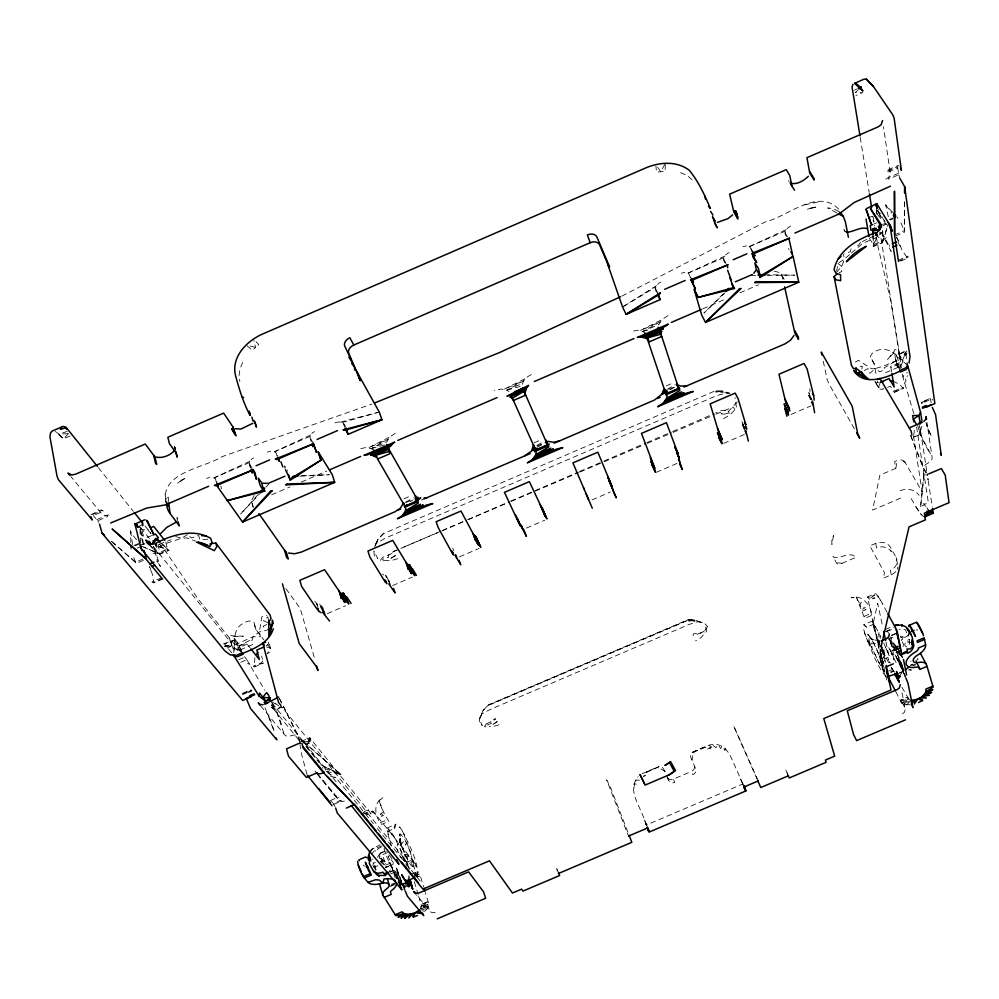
<?xml version="1.0" encoding="UTF-8"?>
<svg xmlns="http://www.w3.org/2000/svg" width="999" height="999" viewBox="0 0 999 999"><rect width="100%" height="100%" fill="white"/><g stroke="black" fill="none" stroke-linecap="round" stroke-linejoin="round"><path stroke-width="0.75" stroke-dasharray="5 3.75" d="M904.632 201.885L904.545 232.143L894.767 236.363M384.091 847.926C386.888 861.625 396.153 872.577 400.686 885.589L400.836 884.727L405.082 882.929M326.273 771.39L340.959 774.537L301.186 739.822L300.774 741.67M894.48 234.952L904.27 230.732L904.545 201.923M891.657 372.04L890.908 367.557L899.6 363.823L896.378 355.582L905.556 351.536L907.579 365.147C899 357.342 888.698 344.63 875.536 351.198C873.039 352.36 870.291 354.595 870.479 357.63L874.25 363.986L876.535 376.735M311.326 441.608C308.766 437.899 310.439 433.042 314.623 431.63M874.25 363.986L870.491 356.518M325.212 770.167L325.237 769.317M692.657 752.197L705.094 747.202L706.018 749.425L710.913 747.976L711.763 744.467L715.933 747.702L718.206 744.929L720.754 748.613L721.902 746.278L725.137 748.351L725.049 750.661L721.902 746.278C711.85 740.721 701.835 748.85 692.657 752.197L690.771 753.408L690.546 756.755L695.691 768.78A4.908 4.321 -23.4 0 1 692.869 774.7L691.42 771.428A4.92 4.333 -23.4 0 0 694.255 765.496M665.322 164.61L665.072 171.491L656.48 172.078L655.931 166.046M905.057 462.287A5.919 4.695 -10.9 0 0 900.299 459.852L905.057 462.287L922.114 491.683L913.523 436.076M408.541 879.507L408.678 876.835M386.9 828.121L395.904 824.113L394.705 828.433L387.587 831.468L386.913 830.956L391.258 845.529M224.575 646.303L227.485 646.927L227.447 646.041L223.301 643.905L234.815 639.86L233.479 653.259C236.376 643.368 231.381 630.144 242.395 623.813C245.579 621.59 250.774 619.43 254.096 622.564L255.969 629.67L263.898 639.884M916.582 426.91L928.321 502.372L920.616 506.743L924.013 472.265L925.549 474.887M920.616 506.743L924.35 473.101L925.037 473.701M415.709 876.223A28.347 4.783 67.8 0 0 416.508 876.647L410.302 851.71L404.957 839.959L400.599 833.903L399.138 836.126L403.896 852.035L409.278 862.899L411.576 866.071L413.561 866.87L413.049 860.226L406.293 854.182L403.596 857.517A8.429 1.449 67.8 0 1 403.846 860.564M418.593 896.053L421.615 906.143L420.679 908.84L427.172 908.803L428.833 904.07L425.349 892.557M861.912 369.068L862.249 366.221L855.931 367.732M876.747 237.375L873.114 246.728L882.629 242.62L878.396 236.95M887.374 171.154L897.626 166.721L897.714 167.944L887.474 172.365L887.799 169.955L898.076 165.509L899.25 166.171M531.393 374.563C526.848 376.635 522.302 380.569 522.152 385.926L506.843 390.134L500.936 389.048L494.23 390.597M900.124 368.868L900.811 364.285L905.668 352.909M887.05 612.1L880.069 599.35L876.023 593.955L874.937 593.668L867.494 596.977L882.429 664.435L884.04 667.769L882.429 664.435L883.241 659.427L887.811 657.479L890.221 663.174M892.856 655.057L893.231 652.759L890.184 638.136M836.712 270.879L837.462 266.446M903.071 646.528L903.471 644.18L901.523 640.559M900.499 636.026L900.274 637.275L902.871 636.5L903.633 638.723L901.735 636.975L902.746 639.148L901.435 639.735L902.447 642.232M254.845 657.729L254.37 667.045L263.062 663.311M895.803 468.356L897.289 460.439L894.617 461.588L895.803 468.356L879.819 475.199L872.639 510.077L903.645 496.815M656.455 292.345C653.983 288.286 656.905 283.554 660.926 282.03M742.519 782.879L742.894 783.978L646.228 825.062L644.48 820.004C640.759 806.78 626.261 789.909 638.161 776.71M908.066 636.338L908.69 633.453M231.843 645.354L227.722 648.101L231.843 645.354L232.954 648.438L233.704 648.051L234.952 649.837L235.876 648.925L237.575 650.299L238.461 648.913L240.097 649.899L240.472 648.301L238.898 645.816L250.362 640.172L251.523 641.92L253.134 636.738L259.39 631.892L266.571 630.307M725.024 262.924C721.553 259.141 725.299 254.046 729.195 252.547M870.229 644.492L864.859 634.178L863.66 629.008A28.521 3.234 66.2 0 0 865.621 635.651L867.582 641.071L870.229 644.492L867.744 634.14C875.336 643.531 879.757 655.444 882.554 667.07L881.43 662.712L882.492 658.329L885.526 654.982L882.317 659.028L882.492 658.329M883.99 649.6L884.302 653.808L882.067 656.43L881.118 653.558L881.106 659.365L879.869 655.669L881.942 666.483L880.057 664.972L871.278 646.74L867.582 641.071C872.951 653.284 877.272 666.758 886.213 676.86L871.278 646.74L873.026 647.19L871.515 643.094L878.246 643.618L879.844 644.542M881.43 662.712L881.642 661.825M417.607 876.298C418.194 860.913 409.802 846.303 403.296 832.729A28.347 4.783 67.8 0 0 399.488 826.897L402.822 831.143L411.101 854.52L409.178 854.033L407.242 857.367L402.822 854.944A8.429 1.449 67.8 0 0 399.263 847.077L403.509 841.508L405.482 845.129L406.443 842.806M921.915 426.223L920.803 429.607A9.253 1.723 66.8 0 0 920.703 431.518L919.155 434.902L913.473 437.325L914.584 428.496M882.105 649.874L882.916 653.983L884.49 655.918L881.855 649.874M851.061 248.838L850.349 251.623L844.704 253.758M488.311 705.019L688.411 619.992L487.512 705.831L483.191 710.326L479.483 719.829L482.342 725.474L479.595 723.601L479.358 718.443L483.191 710.326L488.311 705.019L688.249 619.58L694.63 620.029L703.308 622.864L688.249 619.58L694.63 620.029M399.612 841.982L400.587 838.298L399.188 842.644L399.612 841.982L397.065 845.616L396.491 848.875L397.739 849.462L397.227 851.36L398.688 852.247L401.161 857.691L406.605 858.403L407.842 860.089L400.224 841.57L399.388 833.903L400.187 834.515L400.224 841.57L402.659 849.699L399.737 838.661M786.425 236.401L785.039 234.028L785.376 231.081L787.474 228.122L790.733 225.961M882.429 664.435L883.166 661.425L888.336 659.215L888.773 660.339M387.587 831.468L387.787 830.793L388.311 834.689M166.096 503.146C158.729 472.29 204.857 467.957 221.815 456.755L371.903 404.033M869.23 238.087L873.376 244.693L882.929 240.584L887.799 225M177.298 520.891L177.048 517.445L177.772 520.417M250.587 467.844C248.264 464.135 249.6 459.278 253.821 457.892M362.749 814.197L367.57 812.15L371.079 813.873L309.927 737.924L309.752 739.822L303.584 742.07L301.648 741.208L300.424 742.145M383.891 533.391L377.909 539.51L375.199 545.641L377.909 539.51L382.679 533.941L715.359 390.771L722.826 391.121L729.857 393.181M395.042 825.137L394.031 827.921L394.705 828.433M904.707 675.424L894.867 654.195L904.582 674.675L896.228 656.306L904.382 673.888L897.976 657.891L896.39 650.149L890.609 636.937M926.597 472.964L923.513 467.732C924.637 462.737 932.891 463.012 932.092 457.205L926.997 422.577M920.803 429.607L919.105 433.891L913.473 437.325M242.67 362.437L240.022 369.006L239.048 375.487L239.835 381.556M723.488 418.681L730.032 414.822L734.977 409.727L736.338 406.793L735.052 397.627M809.952 391.808L809.827 388.698M405.769 883.528L404.37 886.812L403.796 883.291L399.15 885.526M872.726 233.853L873.376 244.693L876.423 237.537M880.032 383.441L878.408 387.225L883.478 388.324M903.808 670.841L897.976 657.891M309.927 737.924L307.929 742.532A28.534 5.582 67.2 0 1 309.927 737.924L311.276 742.419L306.094 744.642L301.648 741.208L308.679 738.174M915.421 664.685L910.414 665.234L910.913 661.063M375.174 545.666L377.909 539.51M374.625 546.89L376.148 543.556L385.227 538.211L716.583 395.666L727.06 392.744L729.282 393.494M910.264 704.844L903.745 704.32L901.722 703.009C897.314 699.512 908.753 694.73 909.227 699.712M913.835 413.598L902.934 377.16L904.507 373.826L907.354 372.602M480.394 716.683L481.78 713.935L489.76 709.665L689.223 624.412L698.239 621.553L701.098 622.365M664.722 164.46L660.789 171.816L656.63 165.747M380.769 863.024L381.793 861.113L379.82 854.295A7.73 1.411 67.8 0 1 380.494 853.283L386.151 850.898M722.826 391.121L715.534 391.446L715.359 390.771L727.871 393.244M737.299 401.86L725.873 414.21L721.066 413.786L729.145 413.161L728.708 411.089L724.587 410.214L721.278 410.589L715.546 413.049M267.557 644.617L270.417 648.289L267.208 653.733A6.206 3.659 -14.7 0 0 270.841 649.163L268.519 641.246L268.569 644.105L265.334 646.678M885.489 372.752L897.527 367.582L898.975 365.184L900.648 365.484A8.616 6.556 -11.8 0 0 901.86 358.479L897.502 352.909L900.936 357.155L899.762 357.217L904.345 354.757L906.855 350.849L904.794 355.02L905.381 355.669L907.729 351.823L904.345 354.757L906.168 350.462L896.378 355.582M904.307 383.316L906.031 380.669L905.131 377.035L907.966 375.824M262.887 660.839L261.738 662.574L253.334 666.183L253.921 666.795L262.312 663.186A6.119 1.236 66.4 0 0 262.887 660.839L261.638 656.118M900.436 674.812L903.009 671.016L900.623 671.852M90.909 514.635L101.299 509.827L103.384 511.188L93.344 515.521L92.495 514.635L102.535 510.302M860.651 242.233L858.228 245.654L854.357 245.904M254.233 495.492L251.686 500.224L252.959 506.968M369.455 852.047L371.578 849.212L380.269 844.742M884.49 655.918L885.164 655.032L883.89 655.444L884.39 654.083L882.916 653.983L883.328 652.285L881.692 651.748L880.394 649.025M395.292 433.291L389.722 437.025L386.85 441.908L371.253 448.638L365.047 447.677L358.266 449.275M703.284 634.927L701.148 637.662L695.541 640.834M401.923 885.526L403.796 883.291M667.981 315.634L662.137 319.493L658.641 324.65L642.919 331.431L637.3 330.207L630.681 331.718M377.372 857.204L379.82 854.295L377.297 856.018L380.107 856.093L378.896 858.041L380.794 858.478L379.72 860.501L381.793 861.113A7.73 1.411 67.8 0 0 382.942 863.648M836.463 272.352L841.732 266.371L844.592 258.853L850.224 254.033M257.917 494.83L240.422 514.21L259.453 494.03M371.915 853.558L374.363 850.948L378.496 850.661L377.435 849.1L382.492 846.453M265.796 487.3L268.968 483.941M909.277 702.197L906.667 704.957L908.803 703.408M723.438 293.681L703.933 313.087L724.974 292.932M858.241 89.848L855.344 92.645L862.749 92.582L855.968 95.529M882.442 231.244L882.929 240.584L886.75 237.05M851.36 253.072L862.624 243.431L875.773 237.762M379.046 800.873L382.892 797.614C372.602 803.071 374.712 817.07 381.643 824.387L388.811 821.328L384.79 814.897L379.046 800.873L383.179 812.087L380.219 814.322L383.878 813.348L381.193 816.433L384.79 814.897M901.897 687.212L909.365 699.999L903.745 704.32L911.026 700.361M839.06 262.712L844.592 258.853L843.293 254.295M187.475 534.552C179.283 540.746 168.307 541.183 159.528 546.703A7.143 5.145 -35.3 0 1 157.717 547.265M882.629 226.099L886.263 223.739M411.588 874.088L418.356 871.203L418.806 871.852L412.562 875.873L419.692 873.85L423.613 886.8M427.584 901.76L420.741 904.682L421.615 906.143L427.947 902.109L420.492 904.644L420.791 907.379M622.552 306.993L656.555 285.564M915.696 660.801L918.006 659.365L917.781 658.141M405.669 502.197L413.336 497.577M623.875 306.193L655.806 287.05M536.9 445.479L543.394 441.57M667.295 389.335L675.224 384.59M390.459 886.088L393.993 883.978M890.908 672.677L893.468 671.178L894.629 671.952M895.828 691.72L901.722 703.009L908.203 699.25L907.591 697.664L900.648 700.611M891.77 650.674L899.724 647.764L891.77 650.674L899.162 647.315M902.409 713.81L904.457 712.275L905.356 708.928L901.223 689.148M141.371 524.962L138.861 526.373L141.958 530.232L143.906 537.774L139.011 530.269M373.589 450.025L371.253 448.638L387.887 439.41L368.344 447.839L389.722 437.025M281.481 706.942L276.498 709.702L273.464 708.915A9.178 1.911 66.8 0 0 271.94 707.717L275.886 709.34L281.481 706.942L282.48 707.742L404.707 858.965L410.089 868.768M885.876 179.221L888.91 177.11L890.259 172.927L883.466 126.686M508.991 391.608L506.843 390.134L523.713 380.806L504.095 389.26L525.686 378.359M644.867 332.992L642.919 331.431L660.014 321.99L640.334 330.482L662.137 319.493M410.089 501.673L412.749 500.212M537.225 447.252L543.956 443.568M670.179 389.697L675.636 386.713M854.47 90.247L857.017 88.874M864.16 370.579L868.031 368.556L869.842 373.326L875.536 368.494L883.778 366.059L896.652 360.477A6.656 5.045 -11.9 0 0 899.187 353.858A14.985 2.86 67.3 0 0 894.392 351.011L887.674 359.328L894.417 352.01L895.579 359.34L899.225 369.218M390.01 872.277L393.868 870.329L400.836 884.727L404.845 883.466M885.376 631.768L893.393 627.734M266.721 624.525L263.037 626.298L265.684 629.295M862.362 241.533L874.162 235.914M249.912 461.213L213.973 477.884L210.389 477.397L206.606 478.284M310.639 434.977L274.6 451.698L271.091 451.173L267.332 452.06M724.75 256.106L688.036 273.127L685.002 272.39L681.393 273.189M786.238 229.558L749.412 246.616L746.453 245.841L742.856 246.641M621.828 296.154L765.621 221.778C786.65 217.145 818.493 187.013 839.085 209.578M413.636 876.635L419.692 873.85L418.806 871.852M910.414 665.234L912.899 664.098M664.997 771.54L662.05 766.545L659.827 766.171L646.603 772.102L643.231 776.785L647.664 774.262L646.603 772.102L657.841 767.319L658.878 769.492L661.338 769.068L664.997 771.54L666.033 774.05M401.123 884.777L405.194 882.941M387.5 852.534L381.918 854.994A7.73 1.411 67.8 0 1 383.653 858.291L386.176 866.995A7.73 1.411 67.8 0 1 385.839 867.532L392.982 864.497M900.249 645.916L894.53 648.426L894.954 650.436L900.673 648.014M70.105 436.014L63.461 438.898L55.282 431.418M96.766 519.617L106.768 515.297L107.68 516.533L97.677 520.854L93.344 515.521M898.463 173.252L888.261 177.66L888.561 179.171L898.763 174.763L897.714 167.944M249.45 462.562L213.973 477.884L216.396 479.62L217.095 482.267M310.127 436.363L274.6 451.698L276.923 453.484L277.685 456.093M723.95 257.617L688.036 273.127L691.62 278.871M785.376 231.081L749.412 246.616L753.096 252.322M868.593 217.844L872.439 216.184L873.401 222.078M151.648 535.664L144.93 538.086M874.088 223.926L876.66 222.814M133.953 545.466L139.41 543.119M889.235 219.58L893.406 217.77M135.065 545.841L141.87 542.907A7.018 1.648 65.1 0 0 141.234 542.507M890.209 220.017L892.981 218.818M137.075 548.176L141.159 546.416M506.843 390.134L522.502 383.379M271.628 494.842L289.997 486.913M301.298 482.042L326.735 471.066M702.821 308.841L725.674 298.976M739.947 292.819L758.516 284.802M111.401 541.271L135.677 562.2L145.267 558.054M153.034 553.483L158.104 553.159L167.47 549.125L165.697 541.558M143.369 560.402L136.526 563.349L111.326 541.321M158.192 544.28L159.877 554.295L169.218 550.274L168.207 549.912L158.841 553.946L143.794 547.177M873.488 245.766L883.016 241.646L888.685 222.165L882.492 224.488M161.413 577.834L151.973 581.893L152.722 582.667L162.15 578.596M898.363 260.264L907.979 256.119L908.066 257.18L898.451 261.326M163.187 578.908L153.771 582.954L152.285 573.813L149.338 567.619M900.773 261.089L907.616 258.129L902.184 250.587L899.687 244.131M403.908 498.838L411.788 495.442M534.178 442.744L542.082 439.335M666.208 385.889L674.15 382.467M405.831 502.559L413.986 499.05M537.087 446.053L543.906 443.119M668.793 389.348L675.636 386.401M421.566 500.012L424.338 498.813M440.696 531.218L400.611 548.463L440.784 531.368M442.132 530.606L466.471 520.142M467.894 519.53L509.415 501.685M510.839 501.061L578.121 472.14M579.557 471.528L602.459 461.675M603.896 461.063L645.404 443.206M646.84 442.594L671.166 432.13M672.602 431.518L714.123 413.661M891.27 635.664L895.554 633.816M385.527 867.432L392.557 864.397A7.73 1.386 67.8 0 0 393.019 862.012L388.062 856.006A7.73 1.386 67.8 0 0 391.233 862.799L384.103 865.733A7.73 1.411 67.8 0 1 383.529 864.772M235.215 641.208L237.849 646.828L246.416 643.144L249.925 647.677M899.35 362.649L890.646 366.383L890.908 367.557M247.09 644.118L238.549 647.789L237.849 646.828M327.347 613.611L345.504 605.806M392.657 585.551L412.237 577.147M459.478 556.855L479.095 548.426M526.411 528.109L544.655 520.267M592.057 499.912L610.339 492.057M656.405 472.265L677.534 463.199M723.688 443.369L744.842 434.29M791.083 414.423L810.863 405.931M238.811 659.69L243.007 657.879L246.428 659.053L264.81 690.272M240.771 662.3L244.967 660.489L247.015 663.598L250.025 664.21M887.574 387.375L890.409 386.163L892.919 390.384A6.169 1.124 67.2 0 0 894.879 391.67L903.421 387.999L903.358 387.162L894.804 390.821L892.919 390.384M894.517 392.27L903.321 388.499L899.312 384.215L892.831 381.069M247.552 691.196L241.483 693.818L241.396 695.254M924.412 400.849L930.981 398.052L932.716 400.012M246.591 692.045L242.295 693.893L244.568 696.49M921.79 402.422L930.544 398.663L931.143 403.384M242.907 694.492L248.626 692.045M924.337 402.197L930.593 399.525M380.182 853.171L385.751 850.786M442.22 530.756L466.595 520.379M468.032 519.767L509.615 502.047M511.051 501.436L578.458 472.714M579.882 472.102L602.834 462.325M604.27 461.713L645.854 443.993M647.29 443.381L671.665 432.992M673.101 432.38L714.685 414.66M716.121 414.061L733.104 407.055L734.977 409.727M897.826 564.373A11.289 9.316 -10.7 0 0 897.002 562.075L896.14 557.554L890.434 547.215A11.276 9.253 -11.1 0 0 875.673 543.394L869.854 545.866L884.515 572.814L883.303 578.196L891.27 574.8A11.289 9.316 -10.7 0 0 895.816 571.478M842.007 563.336L856.081 557.292C848.925 550.724 840.596 559.428 833.403 557.13L833.041 556.443L836.6 563.236A5.532 2.985 -27.3 0 0 842.007 563.336L836.25 562.549M330.419 800.549L338.174 797.239L338.986 797.839M333.828 804.345L341.546 801.048L340.996 800.261L333.266 803.558L335.065 806.618M364.111 811.762L368.893 809.714L373.464 811.7L415.134 863.398L416.358 866.882L415.134 863.398L410.876 860.576L406.368 862.499L410.04 870.953M862.462 611.126L866.108 609.577L861.95 609.577L865.284 607.629L861.388 607.979L860.027 604.482L861.275 602.497L859.34 601.311L859.452 603.159L856.305 597.177L851.111 597.764C862.249 594.018 870.778 605.307 871.965 615.272L864.709 618.369L856.305 597.177M380.394 822.676L387.575 819.617M864.185 616.333L871.44 613.236M872.801 620.928L863.448 624.75L866.583 627.247L873.775 624.175L873.763 623.388L880.843 636.887M894.829 650.761L898.426 649.225M240.097 649.899L253.009 644.43M642.02 773.738L658.803 766.608M888.586 671.041L892.694 669.293L891.932 667.207M899.512 672.677L904.132 670.754M407.167 882.754L401.511 885.151L395.904 871.665L395.055 871.49L400.686 885.589M896.715 674.4L903.87 671.365M407.417 885.364L403.196 887.162L396.366 869.155L403.671 887.836L406.493 886.637M667.682 778.034A4.92 4.333 -24.9 0 0 673.289 779.145L691.42 771.428M891.37 635.339L895.628 633.541M390.434 873.988L395.904 871.665L400.836 884.727M885.389 629.432L892.119 626.598M139.685 545.329L145.142 543.044M234.815 639.86L224.588 644.143L232.355 653.546M888.835 638.91L894.954 650.436A7.78 0.962 66.1 0 1 892.494 647.539A7.78 0.962 66.1 0 1 888.835 638.91L895.978 635.951M390.547 886.3L396.84 883.828M901.722 703.009L909.365 699.999M159.216 544.318L171.204 539.672M498.976 724.787L492.782 726.66L489.285 726.335M397.727 558.716L390.459 560.789L380.419 560.252L382.804 557.267L394.106 552.672L393.456 551.535L399.188 549.075L393.456 551.535L388.174 555.394L388.711 557.255L382.692 559.14L383.341 560.889M382.08 845.966L376.473 847.939L375.661 847.239A10.427 9.765 -56.7 0 0 370.404 851.997M389.598 871.79L393.868 870.329L399.3 883.216M886.75 631.306L895.029 628.508M67.17 431.418L59.066 434.14L56.543 432.33M334.902 422.864C338.773 421.004 344.193 422.077 345.579 426.598M108.953 514.872L105.432 515.596L102.547 514.697L70.954 476.66M420.679 908.84L428.559 906.355L421.478 907.442L428.833 904.07L421.615 906.143M416.845 876.972L419.443 876.16L413.823 876.985M900.161 490.709C906.518 488.024 915.121 489.135 919.03 495.317M912.911 665.709L915.421 664.934M435.239 912.374L432.767 912.774L430.606 911.912L416.533 895.029M342.07 422.565L379.258 412.063M371.253 448.638L385.302 444.742M642.919 331.431L651.186 329.171M340.459 422.102L377.759 412.45M391.208 884.277L395.167 883.278M142.283 544.68L144.867 544.03M900.711 701.086L908.203 699.25M890.496 671.89L893.468 671.178L892.694 669.293M804.632 204.895L821.378 201.236M877.934 640.496L878.908 640.284L873.763 640.034L870.404 638.211L874.212 639.947L879.47 640.721L878.733 641.458L879.857 643.331L880.406 642.107L877.572 640.559L878.783 640.859L879.882 643.443M419.305 910.239L427.172 908.803L424.75 911.238L420.666 910.489M344.368 801.086L341.683 801.573L339.348 800.773L316.496 773.326M879.532 382.779L875.786 382.48L874.687 380.906L878.408 387.225L877.309 381.106M207.829 539.185L199.837 539.872L198.714 535.489L191.371 537.962L188.449 535.402M300.125 476.236L329.195 474.762M301.71 475.636L329.195 474.712M750.574 275.437L756.655 275.399M767.307 275.337L794.692 275.15L767.419 274.75M224.55 646.003L227.447 646.041L231.893 643.643L231.668 645.466L230.831 639.385L231.668 645.466M908.391 669.979L911.45 670.117L907.429 668.431M639.547 780.219L635.801 780.007L636.838 784.327L634.203 783.603L635.302 788.86L633.416 787.374M774.138 271.166L779.47 272.527L784.252 279.445M911.213 642.644L907.591 641.595L909.565 645.279L909.639 635.776M403.284 860.601L410.839 862.986L413.561 866.87M250.137 346.041L255.582 347.415L258.704 344.48L255.607 341.146M330.207 776.023L335.926 777.746L373.376 823.651M175.662 536.525L181.793 538.386L186.638 537.874L195.417 540.983M158.966 546.478L167.47 549.125L161.963 543.631M225.537 645.142L237.088 649.4L240.934 651.997M158.679 546.615L168.207 549.912M275.886 709.34L268.494 706.305M266.533 646.902L270.417 648.289M324.862 768.556L340.959 774.537L300.799 739.035L301.586 741.945M375.224 813.536L372.227 812.412L370.354 810.439L373.464 811.7L372.127 811.126M320.941 764.947L340.959 774.537L322.739 765.946M299.338 741.445L297.764 735.614C293.431 733.029 287.962 739.123 284.403 734.54L260.152 705.244M680.531 172.727L687.05 175.349L694.205 181.581M141.109 545.929L158.104 553.159L150.075 545.292M383.641 574.987L382.492 574.013M279.97 706.555L282.48 707.742M267.769 622.689L263.549 620.679L267.832 616.833L268.644 620.741M415.134 863.398L412.45 861.862L407.33 864.035A4.958 0.849 67.9 0 1 407.867 865.109M836.812 212.924L827.622 207.904A35.29 23.289 -33.1 0 1 839.61 212.213M327.272 772.552L335.926 777.746M271.366 701.498L278.709 705.956L275.274 703.221M864.447 624.987L866.583 627.247M901.81 656.281L897.414 653.234L899.4 654.907M837.961 263.486L841.732 266.371L841.732 271.553A21.603 15.909 -13.6 0 0 839.123 272.839M873.775 624.175L873.288 623.788L875.449 627.01M897.065 356.818L907.579 365.147M247.103 345.891L252.422 350.324L255.582 347.415L253.883 340.334M911.2 498.676L918.893 511.688L923.576 516.883M255.969 629.67L253.271 621.828M150.662 546.316L158.104 553.159M896.665 216.721L898.014 218.294M161.164 543.219L167.47 549.125M646.228 825.062L645.591 824.075M283.878 733.366L276.199 710.464L271.316 705.269M725.137 748.351L729.645 754.22L742.894 783.978M845.191 231.606L843.918 229.608L845.541 232.23M888.311 216.833L885.663 204.882L892.669 212.412M877.047 210.115L882.966 216.596M900.898 655.257L896.39 650.149L900.698 653.771L895.042 646.615L899.899 651.548L892.606 654.645L891.096 653.396L896.178 662.574L893.368 659.452L893.943 658.129A5.307 0.649 66.1 0 1 892.606 654.645L888.411 646.927L892.394 653.833L899.687 650.724L893.456 642.881L898.051 649.063M316.995 773.338L337.887 797.951L338.149 799.337L318.856 775.711M331.243 801.148L332.592 802.759M392.033 858.678L387.088 852.646A7.73 1.386 67.8 0 1 386.888 851.398M273.464 708.915L300.137 741.52M377.322 828.483L404.907 862.324M405.894 863.523L420.679 881.655M272.103 703.171L337.849 783.878M301.186 739.822L322.003 765.346L322.789 768.206M305.894 746.49L319.068 762.637M136.501 539.697L131.781 533.916L130.519 530.881L130.919 545.641M314.997 770.991L317.894 774.537M156.681 560.976L157.879 562.449L153.346 546.303M271.453 704.62L276.199 710.464A30.607 6.431 66.7 0 1 282.467 728.009M153.471 546.59L231.743 643.568M140.522 542.981L139.947 526.81L150.237 539.585M240.584 651.798L197.715 598.551L167.32 553.783L159.553 544.08M244.48 656.63L246.428 659.053M98.364 467.632L133.329 511.313M144.98 525.874L150.812 533.154M151.111 533.791L147.39 529.145A6.981 4.983 -35.1 0 1 139.947 526.81L142.632 543.718L143.868 545.242L139.947 526.81M870.229 637.125L872.227 639.635L868.643 635.189L873.65 642.994L879.07 655.044L882.154 667.369L885.638 675.499M314.747 601.46L317.07 603.596L318.057 606.53M885.663 204.882L891.608 212.962M929.819 511.75L923.775 503.521A28.771 5.007 66.6 0 0 927.959 509.952M394.655 837.811L387.812 828.521A28.347 4.945 67.8 0 1 394.655 837.811L400.262 849.262L406.456 866.295M876.972 210.29L886.138 222.927L886.438 224.862L876.86 210.252M285.951 588.698L299.113 606.917L301.149 611.5L315.047 660.177M915.908 506.893L921.503 515.097M249.475 463.898L252.909 469.38M891.195 667.182L893.943 672.252L891.195 667.182L893.406 670.504M887.087 630.893L888.448 632.991M876.847 213.012L880.818 219.568L878.271 209.478M374.175 867.631L373.002 865.771L373.439 862.05L371.878 858.94M896.702 237L899.4 242.757L896.328 237.437M313.299 443.306L310.115 437.712M97.677 520.854L98.614 522.365M877.771 595.891L882.766 604.095M135.677 562.2L132.243 554.37M285.402 467.295L284.578 465.934L285.14 468.469M158.704 563.573L160.352 566.545L153.559 546.253M917.606 425.474L920.429 434.39L931.617 456.006M875.062 381.805L878.783 388.124A6.281 3.709 -30.8 0 0 883.266 389.098M784.977 232.617L788.448 238.536M925.773 472.664L923.463 468.731L910.688 435.639M900.923 222.765L904.27 230.732M881.418 232.23L889.847 246.878L889.56 244.992M781.218 274.163L784.452 280.282M854.395 428.808L829.332 384.54L827.272 379.932L822.527 357.917M750.399 247.552L752.297 251.136M271.641 702.384L276.199 710.464M723.588 259.128L727.534 266.321M404.707 858.965L408.803 866.583M888.411 636.887L894.53 648.426A7.78 0.962 66.1 0 0 890.072 638.336M646.902 825.599L645.829 823.563L646.877 825.898M879.045 644.268L877.684 641.658L878.783 640.859L879.932 643.618M881.792 649.475L884.527 654.695L882.229 649.163M897.876 241.92L900.723 247.39M902.272 702.659L904.982 707.829M882.154 667.369L885.539 673.85M888.598 662.662L882.866 651.148M881.255 232.342L891.183 251.498L890.134 248.252M689.073 274.038L690.396 277.685M644.48 820.004L646.89 825.461M709.415 745.042L710.913 747.976L705.094 747.202L693.843 751.985L694.792 754.195L692.769 755.681L691.982 760.064L690.546 756.755M165.459 500.524L167.545 504.62M879.07 644.392L877.684 641.658L879.108 642.345L878.246 643.618L879.195 646.191M655.506 288.536L657.966 293.394M279.408 698.426L298.539 736.263L300.112 742.082M810.501 399.263L808.516 395.279L810.339 399.338M241.184 650.224L237.2 642.207L232.53 636.463L243.369 636.188L231.793 635.776A14.86 3.172 66.2 0 0 230.195 641.321A6.568 4.983 -36.4 0 0 237.387 643.768L253.134 636.738L260.414 636.775L259.39 631.892L261.8 616.92A20.055 15.322 -35.6 0 1 266.883 615.372M279.408 698.451L297.764 735.614M175.037 447.54L174.425 446.278L175.712 451.436L175.037 447.54L175.137 448.913M744.505 429.22L741.945 423.888L744.342 429.295M667.095 777.06L668.618 780.306A4.908 4.321 -24.9 0 0 674.787 782.392L673.289 779.145M265.047 707.816L274.176 731.568A30.607 6.593 66.7 0 0 267.844 713.786M787.924 774.537L785.676 769.655L788.124 775.536M811.313 399.725L808.441 393.481L810.763 399.051M889.272 661.525L889.809 662.687M389.098 862.125L396.69 878.67M390.784 865.484L399.925 885.663M903.87 669.792L898.238 657.23L902.771 667.956M744.517 428.421L741.695 422.152L744.03 427.722M758.303 780.918L733.603 725.811L757.005 779.083M251.736 502.584L253.496 507.642M883.753 642.969L889.135 655.619L884.352 644.318M902.634 666.246L898.039 655.644L902.734 666.945M882.641 649.924L884.302 653.808L884.902 652.072L883.528 651.498L882.417 648.726M745.192 429.17L741.87 421.353L744.03 426.823M812.674 401.723L808.803 392.595L811.413 399.463M740.646 779.12L743.456 785.813M788.561 180.632L789.098 181.93M666.545 775.299L668.618 780.306M287.175 470.017L287.662 471.203M879.582 643.593L875.449 632.891L872.651 621.79A28.521 3.397 66.2 0 0 875.449 632.891M386.663 577.684L385.651 575.149L386.688 578.034M910.688 435.464L923.513 467.732M925.923 422.639L931.443 436.675A30.869 5.982 66.9 0 1 926.298 424.375M899.887 370.392L895.579 359.34L899.025 365.047L899.462 367.719M322.627 611.151L319.63 603.508L322.565 612.262M318.007 607.28L316.508 603.421L317.932 608.591M742.207 782.604L743.044 784.739M627.921 832.267L610.089 786.338L606.643 779.882L627.896 834.652M452.784 548.126L453.858 550.874M404.757 889.859L395.966 866.657L403.671 887.836M388.861 582.005L386.825 576.46L387.624 578.983M881.031 656.106L883.965 664.273L881.031 656.106L873.501 622.027L877.684 603.346L882.766 627.047M558.716 873.001L556.081 867.219L557.43 871.016M899.887 178.309L898.763 174.763M322.927 610.327L320.979 604.757L323.127 612.412M906.655 632.904L905.631 629.894A10.44 7.105 -15.5 0 0 899 629.32M149.538 566.233L150.986 570.579M343.381 423.339L344.655 427.222M390.259 584.552L388.324 578.658L389.885 584.765M427.659 904.457L429.345 910.027M414.285 881.642L418.169 894.605M323.951 611.351L322.64 606.88L323.888 613.111M275.961 452.46L277.11 456.381M391.421 865.284L395.167 878.096M164.985 494.468L167.02 501.673M250 465.109L250.749 467.732M897.527 367.582L896.353 363.374L896.652 360.477L884.14 367.894L884.652 369.942L879.607 371.778L875.536 368.494L871.628 368.831L858.603 360.389A20.28 15.509 -12.7 0 0 853.895 363.062M408.891 875.611L409.652 878.383M307.005 774.412L301.686 754.67L300 744.829M788.661 248.326L789.06 249.875M215.372 478.621L216.421 482.592M750.948 248.751L751.573 251.273M782.18 276.323L782.879 279.333M886.75 680.082L877.584 638.511L878.983 632.404L880.294 638.423M882.592 648.95L885.863 663.985M885.938 641.857L888.473 653.721M220.904 486.051L221.491 488.836M875.673 543.394L876.598 547.927A11.239 9.241 -11 0 1 891.308 551.76L890.434 547.215M891.27 574.8L890.396 570.304A11.339 9.341 -10.8 0 0 896.14 557.554M860.239 137.412L869.18 192.357M873.138 216.771L874.637 225.924M876.373 236.613L878.109 247.302L890.646 300.287L901.46 367.932M899.749 355.632L880.057 232.218A7.243 5.22 -13.1 0 1 878.396 236.026M876.26 209.34L876.997 214.947M902.434 374.088L902.934 377.16M130.919 547.976L131.106 549.188M920.703 431.518L927.06 473.101M928.233 480.806L932.242 506.98M130.519 530.881L133.117 547.827M918.855 422.34L920.429 434.39A30.869 5.819 66.9 0 0 928.77 451.211M168.619 501.498L168.082 497.015A34.903 23.002 -12.4 0 0 166.845 501.373M920.029 427.197L920.429 434.39M873.126 236.039L873.376 244.693M882.716 230.444L882.929 240.584M408.379 866.283A4.958 0.849 67.9 0 1 408.828 867.482M373.401 866.92A12.862 6.319 -17.3 0 0 376.111 866.295A7.655 3.721 -17.3 0 1 377.959 865.896M364.435 866.083A12.862 6.319 -17.3 0 1 363.199 865.084M876.56 210.265A7.08 5.057 -13.3 0 1 876.16 212.937M916.982 629.145A12.937 6.406 -27.1 0 1 916.957 630.681M375.349 862.599A5.145 2.522 -17.3 0 1 373.201 862.974M380.282 861.625A15.31 7.443 -17.3 0 1 389.148 871.328M906.817 646.865A7.692 3.784 -27.1 0 1 909.315 639.173M908.566 634.889A5.17 2.56 -27.1 0 1 906.83 636.188A15.397 7.555 -27.1 0 0 901.872 639.847M897.664 647.614A15.397 7.555 -27.1 0 1 897.951 645.454M897.914 566.82A11.289 9.316 -10.7 0 1 897.227 569.243M374.875 865.534L374.762 868.568L376.66 871.752L374.875 865.534M707.292 626.323L706.368 629.07L703.733 631.38L694.317 635.614L692.956 634.952L693.681 633.678L699.775 633.728L703.733 631.38L705.344 633.691L706.468 631.418L704.919 623.701L707.292 626.323M373.913 551.136L374.313 555.956L377.834 558.641L373.913 551.136M833.516 535.389L831.905 544.53L831.83 540.197L833.516 535.389M383.504 862.811L383.017 864.16L384.165 865.084L385.589 863.436L381.843 863.198L381.019 860.988L382.567 860.289L383.653 858.291L381.468 857.879L382.567 860.289L384.74 860.901L383.504 862.811M486.376 723.913L484.428 726.648L486.838 727.022L486.263 725.486L491.196 723.488L490.784 721.965L495.204 718.443L495.716 719.342L486.376 723.913M68.394 433.641L63.461 438.898L59.066 434.14L68.394 433.641M310.302 741.046L306.094 744.642L303.584 742.07L310.302 741.046M181.618 480.107L177.585 483.254L186.114 477.697L181.618 480.107M497.165 721.64L491.92 725.174L497.165 721.64M874.6 595.004L869.754 598.601L874.999 597.877L870.179 599.937L867.494 596.977L869.167 597.639L874.6 595.004M395.779 555.319L389.523 559.165L395.779 555.319M812.212 207.642L807.292 209.303L817.357 206.843L812.212 207.642M719.193 391.72L715.534 391.87L723.338 392.008L719.193 391.72M691.483 620.754L688.348 620.841L695.042 621.003L691.483 620.754M367.47 814.435L363.149 812.349A26.261 4.808 67.7 0 1 367.47 814.435M405.257 854.857L404.558 854.295L406.605 858.403L405.257 854.857M242.22 652.859L238.836 648.651L237.2 642.207L242.22 652.859"/><path stroke-width="1.5" d="M678.945 459.178L682.267 469.567L679.607 463.986M904.669 192.807L904.682 186.751L899.887 178.309M904.619 192.819L904.682 186.751L934.864 403.534L926.061 407.305M927.309 475.274L927.359 474.275M901.847 626.398L901.922 625.049L894.804 625.461L898.313 624.637M708.503 206.393L710.426 208.466C704.632 195.18 698.613 181.543 689.31 170.33C677.122 160.851 660.052 162.038 646.44 167.62L262.113 334.228C246.89 341.059 231.606 356.506 235.289 374.513C238.948 388.511 243.207 402.447 249.975 415.297L250.162 413.024M269.842 699.425L265.584 701.248L258.991 695.966L259.603 693.044L267.595 703.458M271.965 626.448L272.39 620.142L273.276 623.339L270.741 626.66L270.791 631.443L268.881 636.363L268.694 622.352L271.016 618.556L270.067 615.047L215.871 543.069A21.341 15.709 -34.9 0 0 209.815 544.13M745.754 430.482L748.388 441.171M388.186 872.277L383.916 873.738L382.842 872.177A10.44 7.055 -33.6 0 1 373.938 872.027L369.38 863.636L369.667 856.742L370.816 860.776L368.606 859.152L368.519 859.864L368.231 856.742L368.656 858.978L369.455 852.047M909.115 363.037L909.977 356.393L890.009 225.337L876.81 203.709L866.358 208.616M875.474 235.289L877.796 231.468A9.453 6.793 -13.2 0 0 880.943 224.238L870.404 208.416L879.932 224.475L879.457 230.394L872.951 230.27L872.726 233.853M852.946 84.341L852.06 87.05L860.002 135.889M273.339 628.658C269.118 642.844 253.908 648.9 241.421 653.908M896.652 673.888L899.387 677.959L896.54 671.553L896.652 673.888L889.197 676.011M403.121 503.733L400.349 508.241L395.042 511.738L301.149 552.16L294.643 553.746L288.574 553.046M812.674 401.723L814.622 412.724M920.803 422.739L921.84 420.354L920.541 412.275L907.579 365.147L905.818 367.857L899.887 370.392M417.57 915.484L413.286 917.007L415.184 912.674L419.305 910.239M875.586 232.705L877.609 235.901L875.586 232.705C858.041 238.986 838.311 249.775 834.053 269.568L835.913 273.202L840.571 274.762L840.634 280.707L836.001 279.807L834.065 276.586A21.603 15.909 -13.6 0 1 836.725 274.375M269.68 631.58L270.991 629.02M920.541 412.275L918.893 415.447L913.361 419.205L913.76 421.828M755.781 270.479L753.77 273.339M794.08 335.414L790.434 340.309L784.764 343.981L683.965 387.05M911.675 702.584L913.086 700.311C918.481 699.263 926.86 695.741 925.898 689.085L932.841 686.126L926.672 665.209A12.787 6.131 -26.8 0 0 918.281 662.524A7.742 3.746 -27 0 1 913.173 660.626A7.742 3.746 -27 0 1 917.819 654.944A13.024 6.356 -27 0 0 925.586 644.942L924.212 637.787L917.032 640.846L917.432 642.469L924.599 639.422M174.713 450.312C170.479 455.282 162.775 458.566 156.256 457.08M908.004 366.858L906.193 369.493L900.274 372.04M215.871 543.069L216.795 546.678L214.261 550.649L196.428 542.07L203.808 543.681L209.89 546.615L211.963 542.182L210.689 538.336C193.444 528.159 172.303 534.765 155.819 543.206L156.668 546.878L155.682 543.856L153.459 543.943A9.328 6.693 -35.3 0 1 145.866 540.047L151.885 544.268L156.019 538.361M414.785 877.547L407.717 880.668L406.231 880.244L408.853 886.687L401.685 874.749L408.853 886.687L408.204 884.49A5.182 0.899 68 0 1 407.917 881.717L408.541 879.507L410.714 884.839A5.17 0.899 68 0 1 412.325 888.074L412.799 889.335L410.252 880.331M256.418 654.333L258.004 652.272M160.664 533.528L166.821 527.347L176.473 522.04M732.579 214.922L728.046 218.606L717.394 222.427M808.378 176.249C803.92 180.744 796.44 185.302 790.084 182.942M259.977 492.544L264.098 487.987M260.514 492.907L264.735 488.424M725.611 291.521L728.858 288.286M151.885 544.268L156.968 539.273L159.753 541.433M911.288 703.845L915.396 699.837L914.297 704.033L917.806 698.988L922.601 700.499L918.506 702.547M859.215 88.923L861.15 87.05M727.197 290.796L729.407 288.674M837.886 259.39L841.133 256.331M923.863 421.416L925.798 419.168L926.11 416.546L926.56 419.555M909.152 666.857L905.331 669.854M252.797 423.326L240.971 429.021L235.377 428.721M554.233 443.206L654.42 400.087L661.987 394.168L663.86 389.273L667.107 395.966L666.57 398.389L663.199 403.171L657.629 406.78L693.244 391.446L686.962 392.944L663.199 403.171L684.09 392.732L665.234 400.849L681.668 391.895L666.57 398.389L679.844 390.484L676.548 383.803M910.938 701.86L913.086 700.311L911.026 700.361M669.23 774.812L675.536 770.629L670.579 761.538L669.417 762.424A13.187 11.513 -25 0 1 664.859 765.446L669.417 762.424L674.275 771.353L669.23 774.812L645.104 785.077L639.984 774.512L644.58 783.79M665.971 390.122L663.324 391.708L666.058 390.534M415.409 498.751L418.069 497.29L415.347 498.464M535.876 447.989L524.512 456.006M545.304 442.832L548.001 441.358L553.546 442.295L559.89 440.771M667.457 391.183L661.987 394.168L667.369 391.845M284.915 476.211L268.207 483.416L262.862 483.216M752.272 274.525L735.364 281.818M858.303 88.187L860.851 86.813M298.888 743.443L286.538 748.85L288.449 756.131L306.368 777.422L317.17 772.801M900.723 654.258L907.454 650.799L906.955 648.988L910.476 648.95L912.624 646.428L911.637 643.069L912.861 640.871L912.05 636.6L906.967 628.309L911.013 634.24L910.077 634.065L908.915 630.369L905.831 626.86L901.922 625.049M267.844 629.657L271.653 627.734M264.685 704.195L278.721 697.077M388.723 872.926L384.877 874.874L385.689 875.536L378.146 875.336L379.395 876.048L376.286 874.4L376.76 873.663L374.263 871.253M404.433 506.193L407.155 504.832M416.695 500.049L420.791 498.002L415.459 500.299M534.065 450.387L536.813 449.013M620.416 296.803L499.425 352.61L374.762 402.884M854.582 83.367A37.875 8.342 69.2 0 1 862.936 91.021L854.582 83.367L863.998 79.158L866.408 79.196L873.413 86.476L892.631 114.61L894.068 117.857L901.41 170.404L900.486 168.257M924.949 516.883L932.204 513.698M345.08 428.509L348.139 434.353L381.93 419.755L379.258 412.063L356.019 370.179L348.651 353.147A7.592 5.395 -27.8 0 1 353.821 345.03L590.147 242.732A7.617 5.42 -20.9 0 1 599.5 244.58L606.793 261.701L622.552 306.993L626.111 314.335L660.152 299.638L657.966 293.394M110.677 522.976L146.653 508.066L165.447 504.907L208.679 486.238M890.446 186.176L854.245 202.46L838.898 214.086L794.942 233.067M256.069 465.771L269.618 459.927M317.083 439.423L337.437 430.631M664.647 289.335L685.189 280.457M733.166 259.74L746.89 253.821M151.174 527.509L153.684 526.423L164.773 540.397M152.922 535.114L155.444 534.028L158.479 537.837L154.695 539.472M872.801 224.475L870.216 225.587L871.016 230.407L876.16 228.197M878.346 226.273L881.106 225.087M146.503 542.469L149.213 541.296M875.711 229.083L872.951 230.27L873.076 234.603M878.483 227.884L881.243 226.698M150.175 542.207L147.465 543.369L150.075 545.292M152.897 541.033L156.968 539.273L160.115 542.232M329.558 469.855L360.651 456.443M397.802 440.409L497.077 397.59M534.365 381.506L633.978 338.536M671.403 322.39L701.398 309.453M514.473 391.795L522.689 388.261L547.602 445.042L535.701 450.162L510.951 394.967M659.065 331.069L661.763 336.476L678.758 388.586L666.82 393.718L663.561 387.025L646.041 335.052L658.391 329.72M377.61 459.028L405.02 506.418L416.883 501.323L414.41 494.305L387.45 446.59L375.187 451.885L377.61 459.028L389.922 453.708L388.936 450.861M513.249 400.524L525.599 395.204L522.689 388.261M661.763 336.476L649.362 341.833L646.041 335.052M149.975 563.861L153.996 562.125M892.294 243.806L896.39 242.045M152.01 566.458L154.683 565.309M892.856 247.065L896.952 245.304M535.851 448.464L531.83 450.199L533.341 445.467L536.188 452.322L535.826 454.67L532.754 459.303L527.31 462.862L562.799 447.589L556.443 449.113L532.754 459.303L553.458 448.963L534.665 457.043L550.874 448.189L535.826 454.67L548.876 446.853L546.003 440.01M404.495 506.456L418.344 500.499M535.489 450.062L549.388 444.08M665.546 394.081L679.482 388.087M397.939 510.189L400.711 508.991M404.882 507.192L417.395 501.81M424.338 498.813L530.169 453.571M657.379 398.501L660.189 397.29M665.784 394.88L679.77 388.861M534.415 451.735L548.576 445.654M280.969 705.481L278.559 702.497L262.849 643.356L265.659 642.157M877.035 379.57L879.894 378.346L911.225 431.318L911.837 435.102M242.22 652.859L236.401 655.356L233.329 654.745L258.991 695.966M900.424 370.879C887.025 377.472 863.698 387.025 853.683 370.342L858.765 374.325M243.169 654.233L237.35 656.73L234.303 656.206M263.836 647.04L256.843 650.049L259.328 659.54L250.861 648.863M880.569 382.192L889.11 378.521L894.167 387L891.907 373.539M248.626 692.045L251.498 690.809L250.899 690.197M249.688 695.654L253.971 693.818L254.645 694.755L246.091 698.426M926.16 405.519L922.414 407.117L922.651 408.266L931.368 404.533M251.273 696.703L242.632 700.411L102.16 533.304L99.488 524.05M909.227 427.884L922.452 422.215M346.341 808.091L354.158 804.757L422.939 889.11L489.46 860.813L512.462 893.031L521.628 889.135L522.989 891.083L559.615 875.524L558.716 873.001M360.015 859.352L365.634 856.955L366.458 857.729M915.858 622.477L908.728 625.524L908.84 626.61M881.106 640.996C884.265 639.672 889.872 638.324 889.272 633.753M911.313 631.568L914.147 630.357M362.5 874.2L364.298 878.034L371.366 875.024L365.372 862.224A10.302 1.973 67.9 0 0 370.379 873.675L363.299 876.685A10.302 2.01 67.9 0 1 358.291 865.234L357.567 861.463M925.586 644.942L918.443 647.989A5.207 2.535 -27 0 1 915.346 651.997A15.497 7.48 -27 0 0 906.068 663.361A15.497 7.48 -27 0 0 916.308 667.12L918.218 667.045L919.892 669.43L926.897 666.445M893.343 663.811L885.976 666.945L891.008 689.984L823.788 718.581L834.677 756.131L825.436 760.064L826.111 762.312L789.247 777.971L788.124 775.536M407.417 885.364L410.239 884.165L407.717 880.668M900.099 675.711L897.239 676.922L896.715 674.4M407.892 886.038L410.714 884.839L409.353 879.507M900.311 676.498L897.452 677.709L895.429 674.113M364.298 878.034L368.057 882.342A12.95 6.256 -17.4 0 0 381.031 883.466L382.892 883.054A7.705 3.684 -17.4 0 1 388.886 884.315A7.705 3.684 -17.4 0 1 386.75 888.748A12.725 6.044 -17.6 0 0 383.454 896.365L384.29 897.339L391.208 894.405L390.397 891.67L391.695 890.384A15.41 7.368 -17.4 0 0 396.416 882.367M384.29 897.339L395.204 914.747L402.06 911.837C405.169 915.858 411.151 914.16 415.184 912.674L421.478 913.523L417.432 911.55L420.367 911.425M628.458 836.101L646.977 828.221M744.367 786.837L758.303 780.918M437.2 918.843L485.626 898.263L483.541 891.845L468.618 871.865L419.193 892.894L416.67 893.306L413.686 891.583L415.584 893.88M905.531 719.817L856.58 740.621L853.571 734.565L847.277 710.789L897.252 689.535L899.35 687.974L900.274 684.577M649.188 832.03L745.891 790.933L743.855 786.138M558.329 873.551L631.83 842.319L629.045 835.139M788.486 775.761L760.788 787.524L757.642 780.494M61.588 427.085L52.373 430.956L50.549 432.817L49.95 436.913L57.055 476.273L58.317 479.557L92.283 520.004L90.996 516.758M144.793 519.78L134.94 524.025L140.996 548.463L224.763 650.774L229.995 654.732L233.566 655.419M900.811 654.67L907.729 652.235L907.791 653.234A10.502 9.953 5.5 0 0 913.86 645.154L912.674 641.395L912.549 644.667L911.775 640.022M368.057 882.342L375.587 879.744L379.195 880.057L382.892 883.054L384.016 878.97A15.41 7.368 -17.4 0 1 395.367 880.781M928.695 473.888L941.345 468.606L945.229 475.112L949.05 502.659L924.35 513.224L925.411 519.867L909.04 526.86L881.318 645.604L881.905 648.314L880.594 645.816M881.018 382.28L883.591 381.481M389.185 451.486L373.676 455.781L370.754 454.995L392.207 444.155L394.755 442.07L364.011 455.332L367.457 454.832L392.207 444.155L390.359 446.541L370.754 454.995L389.335 449.038L373.676 455.781L376.011 457.167L373.589 450.025M423.876 498.114L427.122 497.614M686.775 385.851L680.794 386.076L678.371 385.227M926.722 511.426L931.018 510.926L925.536 515.084L931.58 512.125L933.191 513.149L932.479 508.528M263.162 704.67L260.264 704.482L258.217 702.909L260.152 705.244M368.444 855.431L369.193 855.394M292.47 476.623L297.065 476.398M294.081 475.899L298.651 475.749M758.179 275.399L764.26 275.349M758.328 274.613L765.908 274.725M201.636 535.664L206.031 535.926M867.269 228.634C859.802 226.361 853.471 232.405 846.365 232.143M890.209 380.794L892.831 381.069M855.331 373.239L859.477 373.701L863.074 376.998L868.119 378.946L857.617 369.268L853.246 368.319L851.41 365.172L834.065 276.586M872.801 228.671L879.457 230.394M859.952 374.975L864.235 376.148L861.588 371.928L856.393 373.014L855.931 367.732M321.016 612.687L318.656 611.176L317.532 608.403M322.565 612.262L329.545 621.028M198.351 542.02L207.13 545.117M327.21 776.448L354.158 804.757L322.927 772.102L303.147 747.989L301.973 743.393M388.761 583.828L395.067 592.894L393.618 588.486M838.136 213.636L843.381 216.508L845.379 221.89L848.388 237.263M316.358 773.051L318.793 773.95L321.641 773.451A5.932 3.172 -16.1 0 0 324.026 771.952M241.783 396.478L243.669 397.602M266.308 703.671L264.111 702.334L270.454 697.789L262.662 697.464L266.646 692.557L268.793 695.591L270.142 700.761M455.069 555.344L460.701 564.71L459.128 560.364M299.725 742.906L300.499 743.543M145.267 558.054L112.175 528.983L146.116 559.215L162.15 578.596M358.604 859.952L359.44 860.726M153.659 455.257L154.758 456.306L156.693 464.398L155.594 463.349L153.659 455.257L145.242 444.031L75.512 474.213L71.891 474.987L67.982 473.076L69.967 475.462M284.54 550.224L286.214 551.873L288.274 559.04L286.601 557.405L284.54 550.224L258.891 513.573M866.408 79.196L873.413 86.476M232.917 426.86L236.164 435.889L231.618 428.683L235.14 434.827L232.917 426.86L223.651 413.099L167.844 437.25L169.443 443.706L176.036 452.722L177.11 457.155L175.924 451.66M893.668 213.486L895.666 215.647M922.601 700.499L920.166 697.814L926.323 698.026L922.289 696.39L929.407 695.279L924.05 694.829L931.642 692.469L925.336 693.219L932.891 689.76L926.036 691.658L933.054 687.337L932.841 686.126M395.204 914.747L396.029 915.683L404.021 913.623L398.064 917.157L405.719 914.147L401.024 918.056L407.829 914.31L404.72 918.343L410.214 914.11L408.903 917.981L412.737 913.548L413.286 917.007M521.49 526.81L526.436 536.475L523.613 529.308M400.537 887.012L401.748 889.709L337.2 812.924L335.652 807.966M332.08 805.731L307.43 775.374M318.669 788.536L330.344 802.672M351.136 805.381L398.926 864.372L396.69 859.477M323.976 772.502L302.759 746.303M354.533 804.357L376.123 830.856M378.084 833.266L384.952 841.695M386.913 844.105L389.86 847.726M391.82 850.137L393.781 852.547M401.635 862.174L418.319 882.654M97.39 466.421L66.321 427.597L60.44 429.37A37.475 9.178 64.1 0 1 66.321 427.597L66.471 429.395M134.303 512.537L142.07 522.24M607.879 264.698L609.602 266.858L596.765 236.738A7.667 5.432 -20.9 0 0 587.375 234.902L590.147 242.732M262.849 643.356L264.448 645.416M166.671 504.233A34.903 23.002 -12.4 0 0 170.03 513.449L179.395 525.936M339.048 591.021L345.204 602.297L341.271 593.194L344.28 601.997L339.985 592.27L341.333 598.551L339.048 591.021L324.6 569.692L299.85 580.332L301.611 586.425L316.958 609.015M893.306 215.272L895.004 217.582M790.883 251.573L793.094 256.443L798.788 282.23L705.531 322.44L701.76 315.234L694.055 289.161L698.201 297.402L734.602 288.499L731.655 284.016M545.666 516.421L546.952 518.918L541.77 507.342L545.879 516.733L542.145 507.904M712.599 217.532L715.097 221.241L712.499 216.408M346.516 596.628L351.086 603.408M541.433 507.192L529.345 481.63L504.47 492.332L518.556 522.402M790.659 184.291L794.555 190.172M931.493 510.576L933.191 513.149M405.956 562.275L411.8 573.688L407.867 564.572L411.064 573.301L406.793 563.561L408.466 569.705L405.956 562.275L392.719 540.384L367.932 551.048L369.88 557.08L384.041 580.194M136.563 526.523L134.94 524.025A14.073 3.297 65 0 1 136.488 524.1M888.261 222.502L891.145 226.985M710.639 211.438L712.949 215.047M784.839 408.304L788.223 413.661L788.536 415.147L784.839 408.304L786.85 416.246M282.854 466.908L280.894 461.713M729.882 277.909L733.616 287.612L698.201 297.402L694.542 290.672M288.823 475.124L289.985 480.332L320.929 460.202L317.982 451.511L332.255 474.612L334.702 482.33L242.557 522.065L217.47 486.563L216.771 483.916M809.677 171.503L814.073 178.596L814.11 180.12L809.714 173.014L806.942 157.68L877.996 126.935L881.143 124.775L882.554 120.517M899.724 647.764L900.449 648.95L896.328 629.432L887.761 613.423M412.25 568.381L416.433 575.349M916.108 423.826L913.361 419.205L912.562 415.559L918.893 415.447L920.279 423.938M744.542 422.552L745.841 424.75L738.099 398.726L735.177 393.094L710.164 403.858L718.256 430.781L722.227 439.635L717.669 428.309M889.385 225.474L892.469 230.794M733.678 210.29L737.874 218.981L733.79 211.776L729.607 194.168L786.225 169.668L789.697 175.374L792.02 186.326M271.041 626.635L268.644 620.741M856.667 432.842L859.714 438.199L857.704 433.678L852.184 406.206L821.265 352.06L821.902 354.982M753.096 252.322L754.994 255.906L752.971 252.335M794.717 330.557L798.388 337.088L798.476 339.41L794.804 332.892L784.615 286.863M472.977 533.466L478.521 545.029L474.6 535.901L477.972 544.567L473.726 534.802L475.699 540.821L472.977 533.466L460.976 511.038L436.138 521.715L438.261 527.672L451.236 551.323M812.387 393.306L813.673 395.616L814.222 400.124M714.622 223.052L717.294 227.884L713.611 220.167M727.672 270.304L731.256 280.12M353.821 345.03L349.837 337.749A7.63 5.395 -27.7 0 0 344.63 345.891L351.136 359.565L348.988 357.192L352.722 363.224L351.773 363.636L354.383 366.845L354.707 370.005L356.019 370.179L360.189 380.756L357.505 372.977M922.664 633.378L916.533 622.152A10.377 1.461 66 0 1 922.664 633.378L923.551 635.726M920.441 653.433L926.085 663.873M916.158 661.663L919.667 668.194M691.583 278.846L693.493 282.467L692.894 281.281M889.335 225.512L892.182 230.981M888.835 678.321L895.441 690.971M888.635 679.795L889.797 682.03L886.188 665.496M675.786 449.35L678.121 453.846L666.445 422.664L641.483 433.391L654.894 468.556L650.224 457.292M744.63 422.427L745.841 424.75M246.815 699.637L250.424 708.378L276.873 739.859L276.011 737.911M902.384 657.417L900.698 653.771M657.692 294.78L660.152 299.638M895.416 674.487L899.325 682.329L894.58 673.501L898.763 681.106L895.691 673.738M658.079 327.285L661.45 334.053L646.241 338.224L640.609 337.013L637.312 337.437L668.269 324.088L665.534 326.261L640.609 337.013L663.411 328.758L643.656 337.275L662.012 331.418L646.241 338.224L648.189 339.772L644.867 332.992M404.208 888.748L404.757 889.859M676.785 384.578L678.758 388.586M678.121 453.846L674.737 446.765L675.212 448.226M358.291 865.234L361.301 871.64M422.465 912.949L423.688 915.571L407.38 896.178L405.282 891.071M905.893 678.071L907.991 683.216L912.911 707.617L911.95 704.869M400.487 886.95L401.748 889.709M647.364 827.534L649.05 831.23L647.315 827.259M811.563 402.035L812.774 404.745M745.591 426.585L746.74 429.108L745.554 426.298M610.539 482.892L597.827 452.172L572.914 462.887L592.282 508.204M744.043 786.388L745.242 789.035L743.606 785.339M785.226 399.275L789.547 408.878L785.626 401.835L778.983 374.25L804.033 363.486L807.142 369.043L813.673 395.616M744.954 430.656L746.153 433.354M676.573 451.71L679.37 458.054L677.584 453.833M613.149 490.846L616.258 497.902L608.915 480.032M647.09 827.259L648.663 830.843M678.458 459.215L679.632 461.925M251.698 471.79L252.223 472.989L251.111 469.043M612.112 486.938L607.929 477.135L612.3 487.562L608.391 478.421M609.09 480.631L613.236 490.447M743.493 785.376L745.891 790.933M586.076 493.706L588.536 499.438L588.024 498.226M676.573 452.21L679.37 458.753L676.573 451.91M583.491 487.637L584.028 488.886M647.227 827.896L648.851 831.73L647.165 827.622M743.818 786.25L745.504 790.234L743.943 786.488M608.928 480.082L612.25 487.824M647.414 827.846L648.588 830.631M544.979 515.784L541.221 506.868L545.354 516.321L540.109 504.62M515.684 515.109L519.755 524.775L517.345 518.568M932.304 407.38L935.564 414.635L941.27 455.394L940.471 453.396M523.326 388.698L525.074 392.869L526.648 387.749L528.633 385.314L506.968 396.241L526.648 387.749L509.715 397.103L525.437 390.334L511.863 398.576L510.714 395.791M520.679 524.575L521.74 527.097M517.395 518.606L520.604 526.248L518.281 520.504M451.461 550.861L452.609 553.633L451.723 551.111M533.429 444.68L535.701 450.162M452.572 552.472L453.621 555.019L452.522 552.135M384.44 579.657L385.577 582.429L384.777 579.882M385.739 581.181L386.763 583.741L385.726 580.831M927.846 478.808L928.183 479.632M521.753 526.386L522.877 529.258M312.55 445.504L313.024 446.74L312.212 444.143M905.369 676.847L904.582 674.675M253.983 420.492L256.493 427.11L254.957 421.815M521.341 525.586L522.202 527.934M455.706 554.757L456.755 557.667M415.884 496.041L418.356 503.034L405.532 510.751L402.759 515.259L397.427 518.756L432.804 503.533L426.361 505.094L402.759 515.259L423.264 504.994L404.533 513.061L420.529 504.295L405.532 510.751L405.706 508.491L403.758 502.872M386.713 444.355L388.199 448.626M346.004 427.897L348.139 434.353M886.5 671.965L889.797 682.03M409.59 879.644L412.325 888.074L410.027 879.769M251.848 417.12L253.047 421.041M424.038 888.248L424.912 891.12M318.768 452.884L320.929 460.202L289.985 479.033L285.427 469.742M323.951 611.351L324.837 614.323M278.072 457.405L279.233 461.326L277.497 457.692M387.45 879.033L389.098 884.739M379.52 883.715L382.779 895.079M316.733 666.083L317.994 670.504L315.971 666.033L299.225 643.581L282.442 583.828M167.432 503.109L168.244 505.993M792.382 253.734L789.148 239.723M317.932 608.591L318.656 611.176M144.018 550.324L146.466 559.14M217.445 483.591L218.144 486.238M900.723 650.062L901.285 652.272L897.339 632.292M178.122 521.903L178.846 524.875M140.959 546.341L141.833 550.224M883.715 631.493L885.614 640.384M249.101 411.101L249.975 415.297M903.471 659.465L906.568 674.899M896.328 629.432L898.026 638.598M704.907 196.029L705.444 199.001M866.021 218.956L868.98 236.613M869.417 193.881L871.652 207.617M874.362 227.984L874.849 230.931M168.794 502.984L170.03 513.449M898.451 261.326L894.767 236.363L894.467 191.171L894.48 234.952M727.534 266.321L727.647 267.72M921.79 402.422L921.84 403.271M839.61 212.213A35.29 23.289 -33.1 0 1 843.381 216.508M876.235 203.983A14.211 2.985 68.4 0 1 876.81 203.709M130.956 547.115A7.018 1.698 65.1 0 1 132.343 547.027M909.889 632.167A5.17 2.56 -27.1 0 1 909.652 633.466M368.306 867.169A12.862 6.319 -17.3 0 1 366.158 866.782M142.482 522.689L142.582 525.536L142.482 522.689M721.44 440.921L721.952 443.756L718.481 436.813L721.553 442.307L717.457 432.567L721.44 440.921M876.086 204.533L876.935 208.516L876.086 204.533M760.177 276.149L759.789 277.622L793.094 256.443L760.177 276.149L756.156 269.006L754.844 262.924L758.416 268.394L760.177 276.149M785.626 401.835L789.672 410.664L785.626 401.835M788.323 412.187L788.223 413.661L784.153 403.908L788.323 412.187M660.264 292.869L659.502 294.355L626.111 314.335L660.264 292.869M270.467 491.258L242.557 522.065L272.277 490.659L270.467 491.258M739.297 288.998L705.531 322.44L741.083 288.411L739.297 288.998M866.233 246.353L846.39 261.813A32.63 20.642 -33.2 0 1 866.233 246.353M287.225 484.028L285.602 484.915L334.702 482.33L287.225 484.028M756.255 281.668L754.557 282.592L798.788 282.23L756.255 281.668M251.673 470.454L216.071 485.826L214.36 485.414L251.673 470.454M312.575 444.155L276.91 459.565L275.249 459.128L312.575 444.155M727.896 264.822L691.857 280.382L690.471 279.82L727.896 264.822M789.56 238.199L753.458 253.783L752.11 253.209L789.56 238.199M381.93 419.755L344.63 430.319L343.007 429.87L381.93 419.755M263.748 490.347L227.198 500.661L265.097 491.071C260.489 488.648 259.141 482.854 258.304 478.159L261.513 482.492L263.748 490.347M347.14 602.097L342.707 592.882L348.788 604.033L343.631 593.206L347.14 602.097M413.274 573.688L408.953 564.41L414.735 575.711L409.69 564.822L413.274 573.688M136.851 524.712L135.951 524.088L138.087 527.484L136.851 524.712M479.52 545.242L475.299 535.901L480.781 547.34L475.861 536.388L479.52 545.242M104.47 535.302L102.16 533.304L104.445 535.314M147.677 521.428L146.391 520.204L153.421 533.666L147.677 521.428M756.618 262.4L753.283 257.73L752.197 253.783L756.618 262.4M256.393 479.22L252.909 469.38L255.107 472.827L256.393 479.22M316.508 452.385L313.299 443.306L316.508 452.385M695.379 288.836L691.121 280.157L695.379 288.836M915.471 636.438L909.377 625.199A10.377 1.411 66.1 0 1 915.471 636.438M871.116 223.764L866.145 209.453L871.116 223.764M654.982 470.891L652.222 465.284L655.481 472.302L650.861 461.188L654.982 470.891M744.68 788.486L743.693 786.138L744.68 788.486M736.837 213.774L735.601 210.727L737.774 217.507L736.837 213.774"/></g></svg>
